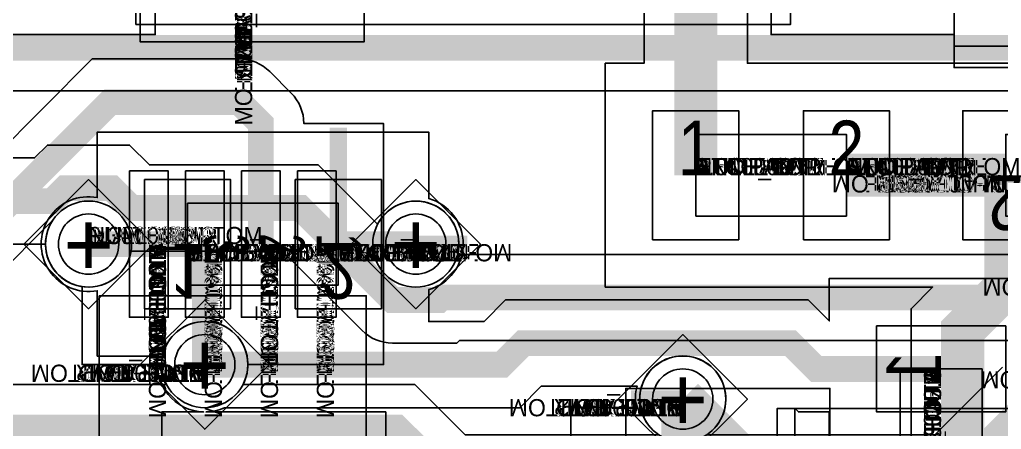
# Model space of a CAD drawing. Extents: x 0 to 323, y 0 to 320.
# Drawn here: x 45.71 to 57.11, y 178.45 to 183.21 of the extents above; entities that cross this region are included whole.
import ezdxf
from ezdxf.enums import TextEntityAlignment as Align

# ---------------------------------------------------------------- set-up
doc = ezdxf.new("R2010")
doc.units = 0
doc.header["$MEASUREMENT"] = 0
doc.layers.get('0').update_dxf_attribs({"linetype": 'CONTINUOUS'})
for name, color, linetype in [('CDN_FIGURES', 7, 'CONTINUOUS'), ('ETCH_BOTTOM', 7, 'CONTINUOUS'), ('ETCH_GND', 3, 'CONTINUOUS'), ('ETCH_INT1', 4, 'CONTINUOUS'), ('ETCH_INT2', 5, 'CONTINUOUS'), ('ETCH_PWR', 6, 'CONTINUOUS'), ('ETCH_TOP', 2, 'CONTINUOUS'), ('MANUFACTURING_NCLEGEND-1-6', 8, 'CONTINUOUS'), ('PACKAGE_GEOMETRY_ASSEMBLY_TOP', 11, 'CONTINUOUS'), ('PACKAGE_GEOMETRY_PIN_NUMBER', 9, 'CONTINUOUS')]:
    doc.layers.add(name, color=color, linetype=linetype)

# ---------------------------------------------------------------- blocks, each defined once
blk = doc.blocks.new('PAD_INFO')
for tag in ['SHAPE_TYPE', 'PAD_HEIGHT', 'PAD_LAYER', 'PAD_TYPE', 'PAD_WIDTH']:
    blk.add_attdef(tag, (0, 0), '', height=0.2)
at = {"flags": 2}
blk.add_attdef('CDN_TYPE', (0, 0), '', height=0.2, dxfattribs=at)
blk = doc.blocks.new('DRILL_INFO')
at = {"flags": 2}
blk.add_attdef('CDN_TYPE', (0, 0), '', height=0.2, dxfattribs=at)
for tag in ['FSHAPE', 'FCHAR', 'DRILL_HEIGHT', 'DIAMETER', 'PLATED', 'DRILL_WIDTH']:
    blk.add_attdef(tag, (0, 0), '', height=0.2)
blk = doc.blocks.new('VIA0700X0300')
at = {"layer": 'ETCH_BOTTOM'}
blk.add_circle((0, 0), 0.35, dxfattribs=at)
at = {"layer": 'ETCH_GND'}
blk.add_circle((0, 0), 0.35, dxfattribs=at)
at = {"layer": 'ETCH_INT1'}
blk.add_circle((0, 0), 0.35, dxfattribs=at)
at = {"layer": 'ETCH_INT2'}
blk.add_circle((0, 0), 0.35, dxfattribs=at)
at = {"layer": 'ETCH_PWR'}
blk.add_circle((0, 0), 0.35, dxfattribs=at)
at = {"layer": 'ETCH_TOP'}
blk.add_circle((0, 0), 0.35, dxfattribs=at)
ref = blk.add_blockref('PAD_INFO', (0, 0))
ref.add_attrib('PAD_LAYER', 'ETCH_TOP', (0, 0), dxfattribs={"height": 0.2})
ref.add_attrib('SHAPE_TYPE', 'NULL', (0, 0), dxfattribs={"height": 0.2})
ref.add_attrib('PAD_TYPE', 'ANTIPAD', (0, 0), dxfattribs={"height": 0.2})
ref.add_attrib('PAD_WIDTH', '0.000000', (0, 0), dxfattribs={"height": 0.2})
ref.add_attrib('PAD_HEIGHT', '0.000000', (0, 0), dxfattribs={"height": 0.2})
ref = blk.add_blockref('PAD_INFO', (0, 0))
ref.add_attrib('PAD_LAYER', 'ETCH_GND', (0, 0), dxfattribs={"height": 0.2})
ref.add_attrib('SHAPE_TYPE', 'NULL', (0, 0), dxfattribs={"height": 0.2})
ref.add_attrib('PAD_TYPE', 'ANTIPAD', (0, 0), dxfattribs={"height": 0.2})
ref.add_attrib('PAD_WIDTH', '0.000000', (0, 0), dxfattribs={"height": 0.2})
ref.add_attrib('PAD_HEIGHT', '0.000000', (0, 0), dxfattribs={"height": 0.2})
ref = blk.add_blockref('PAD_INFO', (0, 0))
ref.add_attrib('PAD_LAYER', 'ETCH_INT1', (0, 0), dxfattribs={"height": 0.2})
ref.add_attrib('SHAPE_TYPE', 'NULL', (0, 0), dxfattribs={"height": 0.2})
ref.add_attrib('PAD_TYPE', 'ANTIPAD', (0, 0), dxfattribs={"height": 0.2})
ref.add_attrib('PAD_WIDTH', '0.000000', (0, 0), dxfattribs={"height": 0.2})
ref.add_attrib('PAD_HEIGHT', '0.000000', (0, 0), dxfattribs={"height": 0.2})
ref = blk.add_blockref('PAD_INFO', (0, 0))
ref.add_attrib('PAD_LAYER', 'ETCH_INT2', (0, 0), dxfattribs={"height": 0.2})
ref.add_attrib('SHAPE_TYPE', 'NULL', (0, 0), dxfattribs={"height": 0.2})
ref.add_attrib('PAD_TYPE', 'ANTIPAD', (0, 0), dxfattribs={"height": 0.2})
ref.add_attrib('PAD_WIDTH', '0.000000', (0, 0), dxfattribs={"height": 0.2})
ref.add_attrib('PAD_HEIGHT', '0.000000', (0, 0), dxfattribs={"height": 0.2})
ref = blk.add_blockref('PAD_INFO', (0, 0))
ref.add_attrib('PAD_LAYER', 'ETCH_PWR', (0, 0), dxfattribs={"height": 0.2})
ref.add_attrib('SHAPE_TYPE', 'NULL', (0, 0), dxfattribs={"height": 0.2})
ref.add_attrib('PAD_TYPE', 'ANTIPAD', (0, 0), dxfattribs={"height": 0.2})
ref.add_attrib('PAD_WIDTH', '0.000000', (0, 0), dxfattribs={"height": 0.2})
ref.add_attrib('PAD_HEIGHT', '0.000000', (0, 0), dxfattribs={"height": 0.2})
ref = blk.add_blockref('PAD_INFO', (0, 0))
ref.add_attrib('PAD_LAYER', 'ETCH_BOTTOM', (0, 0), dxfattribs={"height": 0.2})
ref.add_attrib('SHAPE_TYPE', 'NULL', (0, 0), dxfattribs={"height": 0.2})
ref.add_attrib('PAD_TYPE', 'ANTIPAD', (0, 0), dxfattribs={"height": 0.2})
ref.add_attrib('PAD_WIDTH', '0.000000', (0, 0), dxfattribs={"height": 0.2})
ref.add_attrib('PAD_HEIGHT', '0.000000', (0, 0), dxfattribs={"height": 0.2})
ref = blk.add_blockref('PAD_INFO', (0, 0))
ref.add_attrib('PAD_LAYER', 'ETCH_TOP', (0, 0), dxfattribs={"height": 0.2})
ref.add_attrib('SHAPE_TYPE', 'NULL', (0, 0), dxfattribs={"height": 0.2})
ref.add_attrib('PAD_TYPE', 'THERMAL', (0, 0), dxfattribs={"height": 0.2})
ref.add_attrib('PAD_WIDTH', '0.000000', (0, 0), dxfattribs={"height": 0.2})
ref.add_attrib('PAD_HEIGHT', '0.000000', (0, 0), dxfattribs={"height": 0.2})
ref = blk.add_blockref('PAD_INFO', (0, 0))
ref.add_attrib('PAD_LAYER', 'ETCH_GND', (0, 0), dxfattribs={"height": 0.2})
ref.add_attrib('SHAPE_TYPE', 'NULL', (0, 0), dxfattribs={"height": 0.2})
ref.add_attrib('PAD_TYPE', 'THERMAL', (0, 0), dxfattribs={"height": 0.2})
ref.add_attrib('PAD_WIDTH', '0.000000', (0, 0), dxfattribs={"height": 0.2})
ref.add_attrib('PAD_HEIGHT', '0.000000', (0, 0), dxfattribs={"height": 0.2})
ref = blk.add_blockref('PAD_INFO', (0, 0))
ref.add_attrib('PAD_LAYER', 'ETCH_INT1', (0, 0), dxfattribs={"height": 0.2})
ref.add_attrib('SHAPE_TYPE', 'NULL', (0, 0), dxfattribs={"height": 0.2})
ref.add_attrib('PAD_TYPE', 'THERMAL', (0, 0), dxfattribs={"height": 0.2})
ref.add_attrib('PAD_WIDTH', '0.000000', (0, 0), dxfattribs={"height": 0.2})
ref.add_attrib('PAD_HEIGHT', '0.000000', (0, 0), dxfattribs={"height": 0.2})
ref = blk.add_blockref('PAD_INFO', (0, 0))
ref.add_attrib('PAD_LAYER', 'ETCH_INT2', (0, 0), dxfattribs={"height": 0.2})
ref.add_attrib('SHAPE_TYPE', 'NULL', (0, 0), dxfattribs={"height": 0.2})
ref.add_attrib('PAD_TYPE', 'THERMAL', (0, 0), dxfattribs={"height": 0.2})
ref.add_attrib('PAD_WIDTH', '0.000000', (0, 0), dxfattribs={"height": 0.2})
ref.add_attrib('PAD_HEIGHT', '0.000000', (0, 0), dxfattribs={"height": 0.2})
ref = blk.add_blockref('PAD_INFO', (0, 0))
ref.add_attrib('PAD_LAYER', 'ETCH_PWR', (0, 0), dxfattribs={"height": 0.2})
ref.add_attrib('SHAPE_TYPE', 'NULL', (0, 0), dxfattribs={"height": 0.2})
ref.add_attrib('PAD_TYPE', 'THERMAL', (0, 0), dxfattribs={"height": 0.2})
ref.add_attrib('PAD_WIDTH', '0.000000', (0, 0), dxfattribs={"height": 0.2})
ref.add_attrib('PAD_HEIGHT', '0.000000', (0, 0), dxfattribs={"height": 0.2})
ref = blk.add_blockref('PAD_INFO', (0, 0))
ref.add_attrib('PAD_LAYER', 'ETCH_BOTTOM', (0, 0), dxfattribs={"height": 0.2})
ref.add_attrib('SHAPE_TYPE', 'NULL', (0, 0), dxfattribs={"height": 0.2})
ref.add_attrib('PAD_TYPE', 'THERMAL', (0, 0), dxfattribs={"height": 0.2})
ref.add_attrib('PAD_WIDTH', '0.000000', (0, 0), dxfattribs={"height": 0.2})
ref.add_attrib('PAD_HEIGHT', '0.000000', (0, 0), dxfattribs={"height": 0.2})
ref = blk.add_blockref('PAD_INFO', (0, 0))
ref.add_attrib('PAD_LAYER', 'ETCH_TOP', (0, 0), dxfattribs={"height": 0.2})
ref.add_attrib('SHAPE_TYPE', 'CIRCLE', (0, 0), dxfattribs={"height": 0.2})
ref.add_attrib('PAD_TYPE', 'REGULAR', (0, 0), dxfattribs={"height": 0.2})
ref.add_attrib('PAD_WIDTH', '0.700000', (0, 0), dxfattribs={"height": 0.2})
ref.add_attrib('PAD_HEIGHT', '0.700000', (0, 0), dxfattribs={"height": 0.2})
ref = blk.add_blockref('PAD_INFO', (0, 0))
ref.add_attrib('PAD_LAYER', 'ETCH_GND', (0, 0), dxfattribs={"height": 0.2})
ref.add_attrib('SHAPE_TYPE', 'CIRCLE', (0, 0), dxfattribs={"height": 0.2})
ref.add_attrib('PAD_TYPE', 'REGULAR', (0, 0), dxfattribs={"height": 0.2})
ref.add_attrib('PAD_WIDTH', '0.700000', (0, 0), dxfattribs={"height": 0.2})
ref.add_attrib('PAD_HEIGHT', '0.700000', (0, 0), dxfattribs={"height": 0.2})
ref = blk.add_blockref('PAD_INFO', (0, 0))
ref.add_attrib('PAD_LAYER', 'ETCH_INT1', (0, 0), dxfattribs={"height": 0.2})
ref.add_attrib('SHAPE_TYPE', 'CIRCLE', (0, 0), dxfattribs={"height": 0.2})
ref.add_attrib('PAD_TYPE', 'REGULAR', (0, 0), dxfattribs={"height": 0.2})
ref.add_attrib('PAD_WIDTH', '0.700000', (0, 0), dxfattribs={"height": 0.2})
ref.add_attrib('PAD_HEIGHT', '0.700000', (0, 0), dxfattribs={"height": 0.2})
ref = blk.add_blockref('PAD_INFO', (0, 0))
ref.add_attrib('PAD_LAYER', 'ETCH_INT2', (0, 0), dxfattribs={"height": 0.2})
ref.add_attrib('SHAPE_TYPE', 'CIRCLE', (0, 0), dxfattribs={"height": 0.2})
ref.add_attrib('PAD_TYPE', 'REGULAR', (0, 0), dxfattribs={"height": 0.2})
ref.add_attrib('PAD_WIDTH', '0.700000', (0, 0), dxfattribs={"height": 0.2})
ref.add_attrib('PAD_HEIGHT', '0.700000', (0, 0), dxfattribs={"height": 0.2})
ref = blk.add_blockref('PAD_INFO', (0, 0))
ref.add_attrib('PAD_LAYER', 'ETCH_PWR', (0, 0), dxfattribs={"height": 0.2})
ref.add_attrib('SHAPE_TYPE', 'CIRCLE', (0, 0), dxfattribs={"height": 0.2})
ref.add_attrib('PAD_TYPE', 'REGULAR', (0, 0), dxfattribs={"height": 0.2})
ref.add_attrib('PAD_WIDTH', '0.700000', (0, 0), dxfattribs={"height": 0.2})
ref.add_attrib('PAD_HEIGHT', '0.700000', (0, 0), dxfattribs={"height": 0.2})
ref = blk.add_blockref('PAD_INFO', (0, 0))
ref.add_attrib('PAD_LAYER', 'ETCH_BOTTOM', (0, 0), dxfattribs={"height": 0.2})
ref.add_attrib('SHAPE_TYPE', 'CIRCLE', (0, 0), dxfattribs={"height": 0.2})
ref.add_attrib('PAD_TYPE', 'REGULAR', (0, 0), dxfattribs={"height": 0.2})
ref.add_attrib('PAD_WIDTH', '0.700000', (0, 0), dxfattribs={"height": 0.2})
ref.add_attrib('PAD_HEIGHT', '0.700000', (0, 0), dxfattribs={"height": 0.2})
ref = blk.add_blockref('DRILL_INFO', (0, 0))
ref.add_attrib('DIAMETER', '0.300000', (0, 0), dxfattribs={"height": 0.2})
ref.add_attrib('PLATED', 'PLATED', (0, 0), dxfattribs={"height": 0.2})
ref.add_attrib('FSHAPE', 'DIAMOND', (0, 0), dxfattribs={"height": 0.2})
ref.add_attrib('FCHAR', '+', (0, 0), dxfattribs={"height": 0.2})
ref.add_attrib('DRILL_WIDTH', '1.500000', (0, 0), dxfattribs={"height": 0.2})
ref.add_attrib('DRILL_HEIGHT', '1.500000', (0, 0), dxfattribs={"height": 0.2})
for tag in ['CDN_TYPE', 'PIN']:
    blk.add_attdef(tag, (0, 0), '', height=0.2)
at = {"flags": 2}
for tag in ['PSTKNAME', 'BBV']:
    blk.add_attdef(tag, (0, 0), '', height=0.2, dxfattribs=at)
blk = doc.blocks.new('FIGURE_DIAMOND')
at = {"layer": 'CDN_FIGURES'}
blk.add_lwpolyline([(-0.5, 0), (0, 0.5), (0.5, 0), (0, -0.5)], close=True, dxfattribs=at)
blk = doc.blocks.new('SOIC8')
at = {"layer": 'PACKAGE_GEOMETRY_ASSEMBLY_TOP'}
blk.add_lwpolyline([(-1.905, -2.54), (-1.905, 2.54), (1.905, 2.54), (1.905, -2.54)], close=True, dxfattribs=at)
at = {"flags": 2}
for tag in ['SYMBOL_TYPE', 'CDN_TYPE', 'REFDES']:
    blk.add_attdef(tag, (0, 0), '', height=0.2, dxfattribs=at)
blk = doc.blocks.new('RC1000X1500TS')
at = {"layer": 'ETCH_TOP'}
blk.add_lwpolyline([(-0.5, -0.75), (-0.5, 0.75), (0.5, 0.75), (0.5, -0.75)], close=True, dxfattribs=at)
ref = blk.add_blockref('PAD_INFO', (0, 0))
ref.add_attrib('PAD_LAYER', 'ETCH_TOP', (0, 0), dxfattribs={"height": 0.2})
ref.add_attrib('SHAPE_TYPE', 'NULL', (0, 0), dxfattribs={"height": 0.2})
ref.add_attrib('PAD_TYPE', 'ANTIPAD', (0, 0), dxfattribs={"height": 0.2})
ref.add_attrib('PAD_WIDTH', '0.000000', (0, 0), dxfattribs={"height": 0.2})
ref.add_attrib('PAD_HEIGHT', '0.000000', (0, 0), dxfattribs={"height": 0.2})
ref = blk.add_blockref('PAD_INFO', (0, 0))
ref.add_attrib('PAD_LAYER', 'ETCH_GND', (0, 0), dxfattribs={"height": 0.2})
ref.add_attrib('SHAPE_TYPE', 'NULL', (0, 0), dxfattribs={"height": 0.2})
ref.add_attrib('PAD_TYPE', 'ANTIPAD', (0, 0), dxfattribs={"height": 0.2})
ref.add_attrib('PAD_WIDTH', '0.000000', (0, 0), dxfattribs={"height": 0.2})
ref.add_attrib('PAD_HEIGHT', '0.000000', (0, 0), dxfattribs={"height": 0.2})
ref = blk.add_blockref('PAD_INFO', (0, 0))
ref.add_attrib('PAD_LAYER', 'ETCH_INT1', (0, 0), dxfattribs={"height": 0.2})
ref.add_attrib('SHAPE_TYPE', 'NULL', (0, 0), dxfattribs={"height": 0.2})
ref.add_attrib('PAD_TYPE', 'ANTIPAD', (0, 0), dxfattribs={"height": 0.2})
ref.add_attrib('PAD_WIDTH', '0.000000', (0, 0), dxfattribs={"height": 0.2})
ref.add_attrib('PAD_HEIGHT', '0.000000', (0, 0), dxfattribs={"height": 0.2})
ref = blk.add_blockref('PAD_INFO', (0, 0))
ref.add_attrib('PAD_LAYER', 'ETCH_INT2', (0, 0), dxfattribs={"height": 0.2})
ref.add_attrib('SHAPE_TYPE', 'NULL', (0, 0), dxfattribs={"height": 0.2})
ref.add_attrib('PAD_TYPE', 'ANTIPAD', (0, 0), dxfattribs={"height": 0.2})
ref.add_attrib('PAD_WIDTH', '0.000000', (0, 0), dxfattribs={"height": 0.2})
ref.add_attrib('PAD_HEIGHT', '0.000000', (0, 0), dxfattribs={"height": 0.2})
ref = blk.add_blockref('PAD_INFO', (0, 0))
ref.add_attrib('PAD_LAYER', 'ETCH_PWR', (0, 0), dxfattribs={"height": 0.2})
ref.add_attrib('SHAPE_TYPE', 'NULL', (0, 0), dxfattribs={"height": 0.2})
ref.add_attrib('PAD_TYPE', 'ANTIPAD', (0, 0), dxfattribs={"height": 0.2})
ref.add_attrib('PAD_WIDTH', '0.000000', (0, 0), dxfattribs={"height": 0.2})
ref.add_attrib('PAD_HEIGHT', '0.000000', (0, 0), dxfattribs={"height": 0.2})
ref = blk.add_blockref('PAD_INFO', (0, 0))
ref.add_attrib('PAD_LAYER', 'ETCH_BOTTOM', (0, 0), dxfattribs={"height": 0.2})
ref.add_attrib('SHAPE_TYPE', 'NULL', (0, 0), dxfattribs={"height": 0.2})
ref.add_attrib('PAD_TYPE', 'ANTIPAD', (0, 0), dxfattribs={"height": 0.2})
ref.add_attrib('PAD_WIDTH', '0.000000', (0, 0), dxfattribs={"height": 0.2})
ref.add_attrib('PAD_HEIGHT', '0.000000', (0, 0), dxfattribs={"height": 0.2})
ref = blk.add_blockref('PAD_INFO', (0, 0))
ref.add_attrib('PAD_LAYER', 'ETCH_TOP', (0, 0), dxfattribs={"height": 0.2})
ref.add_attrib('SHAPE_TYPE', 'NULL', (0, 0), dxfattribs={"height": 0.2})
ref.add_attrib('PAD_TYPE', 'THERMAL', (0, 0), dxfattribs={"height": 0.2})
ref.add_attrib('PAD_WIDTH', '0.000000', (0, 0), dxfattribs={"height": 0.2})
ref.add_attrib('PAD_HEIGHT', '0.000000', (0, 0), dxfattribs={"height": 0.2})
ref = blk.add_blockref('PAD_INFO', (0, 0))
ref.add_attrib('PAD_LAYER', 'ETCH_GND', (0, 0), dxfattribs={"height": 0.2})
ref.add_attrib('SHAPE_TYPE', 'NULL', (0, 0), dxfattribs={"height": 0.2})
ref.add_attrib('PAD_TYPE', 'THERMAL', (0, 0), dxfattribs={"height": 0.2})
ref.add_attrib('PAD_WIDTH', '0.000000', (0, 0), dxfattribs={"height": 0.2})
ref.add_attrib('PAD_HEIGHT', '0.000000', (0, 0), dxfattribs={"height": 0.2})
ref = blk.add_blockref('PAD_INFO', (0, 0))
ref.add_attrib('PAD_LAYER', 'ETCH_INT1', (0, 0), dxfattribs={"height": 0.2})
ref.add_attrib('SHAPE_TYPE', 'NULL', (0, 0), dxfattribs={"height": 0.2})
ref.add_attrib('PAD_TYPE', 'THERMAL', (0, 0), dxfattribs={"height": 0.2})
ref.add_attrib('PAD_WIDTH', '0.000000', (0, 0), dxfattribs={"height": 0.2})
ref.add_attrib('PAD_HEIGHT', '0.000000', (0, 0), dxfattribs={"height": 0.2})
ref = blk.add_blockref('PAD_INFO', (0, 0))
ref.add_attrib('PAD_LAYER', 'ETCH_INT2', (0, 0), dxfattribs={"height": 0.2})
ref.add_attrib('SHAPE_TYPE', 'NULL', (0, 0), dxfattribs={"height": 0.2})
ref.add_attrib('PAD_TYPE', 'THERMAL', (0, 0), dxfattribs={"height": 0.2})
ref.add_attrib('PAD_WIDTH', '0.000000', (0, 0), dxfattribs={"height": 0.2})
ref.add_attrib('PAD_HEIGHT', '0.000000', (0, 0), dxfattribs={"height": 0.2})
ref = blk.add_blockref('PAD_INFO', (0, 0))
ref.add_attrib('PAD_LAYER', 'ETCH_PWR', (0, 0), dxfattribs={"height": 0.2})
ref.add_attrib('SHAPE_TYPE', 'NULL', (0, 0), dxfattribs={"height": 0.2})
ref.add_attrib('PAD_TYPE', 'THERMAL', (0, 0), dxfattribs={"height": 0.2})
ref.add_attrib('PAD_WIDTH', '0.000000', (0, 0), dxfattribs={"height": 0.2})
ref.add_attrib('PAD_HEIGHT', '0.000000', (0, 0), dxfattribs={"height": 0.2})
ref = blk.add_blockref('PAD_INFO', (0, 0))
ref.add_attrib('PAD_LAYER', 'ETCH_BOTTOM', (0, 0), dxfattribs={"height": 0.2})
ref.add_attrib('SHAPE_TYPE', 'NULL', (0, 0), dxfattribs={"height": 0.2})
ref.add_attrib('PAD_TYPE', 'THERMAL', (0, 0), dxfattribs={"height": 0.2})
ref.add_attrib('PAD_WIDTH', '0.000000', (0, 0), dxfattribs={"height": 0.2})
ref.add_attrib('PAD_HEIGHT', '0.000000', (0, 0), dxfattribs={"height": 0.2})
ref = blk.add_blockref('PAD_INFO', (0, 0))
ref.add_attrib('PAD_LAYER', 'ETCH_GND', (0, 0), dxfattribs={"height": 0.2})
ref.add_attrib('SHAPE_TYPE', 'NULL', (0, 0), dxfattribs={"height": 0.2})
ref.add_attrib('PAD_TYPE', 'REGULAR', (0, 0), dxfattribs={"height": 0.2})
ref.add_attrib('PAD_WIDTH', '0.000000', (0, 0), dxfattribs={"height": 0.2})
ref.add_attrib('PAD_HEIGHT', '0.000000', (0, 0), dxfattribs={"height": 0.2})
ref = blk.add_blockref('PAD_INFO', (0, 0))
ref.add_attrib('PAD_LAYER', 'ETCH_INT1', (0, 0), dxfattribs={"height": 0.2})
ref.add_attrib('SHAPE_TYPE', 'NULL', (0, 0), dxfattribs={"height": 0.2})
ref.add_attrib('PAD_TYPE', 'REGULAR', (0, 0), dxfattribs={"height": 0.2})
ref.add_attrib('PAD_WIDTH', '0.000000', (0, 0), dxfattribs={"height": 0.2})
ref.add_attrib('PAD_HEIGHT', '0.000000', (0, 0), dxfattribs={"height": 0.2})
ref = blk.add_blockref('PAD_INFO', (0, 0))
ref.add_attrib('PAD_LAYER', 'ETCH_INT2', (0, 0), dxfattribs={"height": 0.2})
ref.add_attrib('SHAPE_TYPE', 'NULL', (0, 0), dxfattribs={"height": 0.2})
ref.add_attrib('PAD_TYPE', 'REGULAR', (0, 0), dxfattribs={"height": 0.2})
ref.add_attrib('PAD_WIDTH', '0.000000', (0, 0), dxfattribs={"height": 0.2})
ref.add_attrib('PAD_HEIGHT', '0.000000', (0, 0), dxfattribs={"height": 0.2})
ref = blk.add_blockref('PAD_INFO', (0, 0))
ref.add_attrib('PAD_LAYER', 'ETCH_PWR', (0, 0), dxfattribs={"height": 0.2})
ref.add_attrib('SHAPE_TYPE', 'NULL', (0, 0), dxfattribs={"height": 0.2})
ref.add_attrib('PAD_TYPE', 'REGULAR', (0, 0), dxfattribs={"height": 0.2})
ref.add_attrib('PAD_WIDTH', '0.000000', (0, 0), dxfattribs={"height": 0.2})
ref.add_attrib('PAD_HEIGHT', '0.000000', (0, 0), dxfattribs={"height": 0.2})
ref = blk.add_blockref('PAD_INFO', (0, 0))
ref.add_attrib('PAD_LAYER', 'ETCH_BOTTOM', (0, 0), dxfattribs={"height": 0.2})
ref.add_attrib('SHAPE_TYPE', 'NULL', (0, 0), dxfattribs={"height": 0.2})
ref.add_attrib('PAD_TYPE', 'REGULAR', (0, 0), dxfattribs={"height": 0.2})
ref.add_attrib('PAD_WIDTH', '0.000000', (0, 0), dxfattribs={"height": 0.2})
ref.add_attrib('PAD_HEIGHT', '0.000000', (0, 0), dxfattribs={"height": 0.2})
ref = blk.add_blockref('DRILL_INFO', (0, 0))
ref.add_attrib('DIAMETER', '0.000000', (0, 0), dxfattribs={"height": 0.2})
ref.add_attrib('PLATED', 'PLATED', (0, 0), dxfattribs={"height": 0.2})
ref.add_attrib('FSHAPE', 'NULL', (0, 0), dxfattribs={"height": 0.2})
ref.add_attrib('DRILL_WIDTH', '0.000000', (0, 0), dxfattribs={"height": 0.2})
ref.add_attrib('DRILL_HEIGHT', '0.000000', (0, 0), dxfattribs={"height": 0.2})
ref = blk.add_blockref('PAD_INFO', (0, 0))
ref.add_attrib('PAD_LAYER', 'ETCH_TOP', (0, 0), dxfattribs={"height": 0.2})
ref.add_attrib('SHAPE_TYPE', 'RECTANGLE', (0, 0), dxfattribs={"height": 0.2})
ref.add_attrib('PAD_TYPE', 'REGULAR', (0, 0), dxfattribs={"height": 0.2})
ref.add_attrib('PAD_WIDTH', '1.000000', (0, 0), dxfattribs={"height": 0.2})
ref.add_attrib('PAD_HEIGHT', '1.500000', (0, 0), dxfattribs={"height": 0.2})
for tag in ['CDN_TYPE', 'PIN']:
    blk.add_attdef(tag, (0, 0), '', height=0.2)
at = {"flags": 2}
for tag in ['PSTKNAME', 'BBV']:
    blk.add_attdef(tag, (0, 0), '', height=0.2, dxfattribs=at)
blk = doc.blocks.new('F56')
at = {"layer": 'PACKAGE_GEOMETRY_ASSEMBLY_TOP'}
blk.add_lwpolyline([(0, -0.475), (1.75, -0.475), (1.75, 0.475), (0, 0.475)], close=True, dxfattribs=at)
at = {"layer": 'ETCH_TOP'}
ref = blk.add_blockref('RC1000X1500TS', (0, 0), dxfattribs=at)
ref.add_attrib('CDN_TYPE', 'PIN', (0, 0), dxfattribs={"height": 0.2})
ref.add_attrib('PIN', '1', (0, 0), dxfattribs={"height": 0.2})
ref = blk.add_blockref('RC1000X1500TS', (1.75, 0), dxfattribs=at)
ref.add_attrib('CDN_TYPE', 'PIN', (0, 0), dxfattribs={"height": 0.2})
ref.add_attrib('PIN', '2', (0, 0), dxfattribs={"height": 0.2})
at = {"flags": 2}
for tag in ['SYMBOL_TYPE', 'CDN_TYPE', 'REFDES']:
    blk.add_attdef(tag, (0, 0), '', height=0.2, dxfattribs=at)
blk = doc.blocks.new('SO-24W')
at = {"layer": 'PACKAGE_GEOMETRY_ASSEMBLY_TOP'}
blk.add_lwpolyline([(-3.8, -7.8), (3.8, -7.8), (3.8, 7.8), (-3.8, 7.8)], close=True, dxfattribs=at)
at = {"flags": 2}
for tag in ['SYMBOL_TYPE', 'CDN_TYPE', 'REFDES']:
    blk.add_attdef(tag, (0, 0), '', height=0.2, dxfattribs=at)
blk = doc.blocks.new('RC1700X0450TS_NS')
at = {"layer": 'ETCH_TOP'}
blk.add_lwpolyline([(-0.85, -0.225), (-0.85, 0.225), (0.85, 0.225), (0.85, -0.225)], close=True, dxfattribs=at)
ref = blk.add_blockref('PAD_INFO', (0, 0))
ref.add_attrib('PAD_LAYER', 'ETCH_TOP', (0, 0), dxfattribs={"height": 0.2})
ref.add_attrib('SHAPE_TYPE', 'NULL', (0, 0), dxfattribs={"height": 0.2})
ref.add_attrib('PAD_TYPE', 'ANTIPAD', (0, 0), dxfattribs={"height": 0.2})
ref.add_attrib('PAD_WIDTH', '0.000000', (0, 0), dxfattribs={"height": 0.2})
ref.add_attrib('PAD_HEIGHT', '0.000000', (0, 0), dxfattribs={"height": 0.2})
ref = blk.add_blockref('PAD_INFO', (0, 0))
ref.add_attrib('PAD_LAYER', 'ETCH_GND', (0, 0), dxfattribs={"height": 0.2})
ref.add_attrib('SHAPE_TYPE', 'NULL', (0, 0), dxfattribs={"height": 0.2})
ref.add_attrib('PAD_TYPE', 'ANTIPAD', (0, 0), dxfattribs={"height": 0.2})
ref.add_attrib('PAD_WIDTH', '0.000000', (0, 0), dxfattribs={"height": 0.2})
ref.add_attrib('PAD_HEIGHT', '0.000000', (0, 0), dxfattribs={"height": 0.2})
ref = blk.add_blockref('PAD_INFO', (0, 0))
ref.add_attrib('PAD_LAYER', 'ETCH_INT1', (0, 0), dxfattribs={"height": 0.2})
ref.add_attrib('SHAPE_TYPE', 'NULL', (0, 0), dxfattribs={"height": 0.2})
ref.add_attrib('PAD_TYPE', 'ANTIPAD', (0, 0), dxfattribs={"height": 0.2})
ref.add_attrib('PAD_WIDTH', '0.000000', (0, 0), dxfattribs={"height": 0.2})
ref.add_attrib('PAD_HEIGHT', '0.000000', (0, 0), dxfattribs={"height": 0.2})
ref = blk.add_blockref('PAD_INFO', (0, 0))
ref.add_attrib('PAD_LAYER', 'ETCH_INT2', (0, 0), dxfattribs={"height": 0.2})
ref.add_attrib('SHAPE_TYPE', 'NULL', (0, 0), dxfattribs={"height": 0.2})
ref.add_attrib('PAD_TYPE', 'ANTIPAD', (0, 0), dxfattribs={"height": 0.2})
ref.add_attrib('PAD_WIDTH', '0.000000', (0, 0), dxfattribs={"height": 0.2})
ref.add_attrib('PAD_HEIGHT', '0.000000', (0, 0), dxfattribs={"height": 0.2})
ref = blk.add_blockref('PAD_INFO', (0, 0))
ref.add_attrib('PAD_LAYER', 'ETCH_PWR', (0, 0), dxfattribs={"height": 0.2})
ref.add_attrib('SHAPE_TYPE', 'NULL', (0, 0), dxfattribs={"height": 0.2})
ref.add_attrib('PAD_TYPE', 'ANTIPAD', (0, 0), dxfattribs={"height": 0.2})
ref.add_attrib('PAD_WIDTH', '0.000000', (0, 0), dxfattribs={"height": 0.2})
ref.add_attrib('PAD_HEIGHT', '0.000000', (0, 0), dxfattribs={"height": 0.2})
ref = blk.add_blockref('PAD_INFO', (0, 0))
ref.add_attrib('PAD_LAYER', 'ETCH_BOTTOM', (0, 0), dxfattribs={"height": 0.2})
ref.add_attrib('SHAPE_TYPE', 'NULL', (0, 0), dxfattribs={"height": 0.2})
ref.add_attrib('PAD_TYPE', 'ANTIPAD', (0, 0), dxfattribs={"height": 0.2})
ref.add_attrib('PAD_WIDTH', '0.000000', (0, 0), dxfattribs={"height": 0.2})
ref.add_attrib('PAD_HEIGHT', '0.000000', (0, 0), dxfattribs={"height": 0.2})
ref = blk.add_blockref('PAD_INFO', (0, 0))
ref.add_attrib('PAD_LAYER', 'ETCH_TOP', (0, 0), dxfattribs={"height": 0.2})
ref.add_attrib('SHAPE_TYPE', 'NULL', (0, 0), dxfattribs={"height": 0.2})
ref.add_attrib('PAD_TYPE', 'THERMAL', (0, 0), dxfattribs={"height": 0.2})
ref.add_attrib('PAD_WIDTH', '0.000000', (0, 0), dxfattribs={"height": 0.2})
ref.add_attrib('PAD_HEIGHT', '0.000000', (0, 0), dxfattribs={"height": 0.2})
ref = blk.add_blockref('PAD_INFO', (0, 0))
ref.add_attrib('PAD_LAYER', 'ETCH_GND', (0, 0), dxfattribs={"height": 0.2})
ref.add_attrib('SHAPE_TYPE', 'NULL', (0, 0), dxfattribs={"height": 0.2})
ref.add_attrib('PAD_TYPE', 'THERMAL', (0, 0), dxfattribs={"height": 0.2})
ref.add_attrib('PAD_WIDTH', '0.000000', (0, 0), dxfattribs={"height": 0.2})
ref.add_attrib('PAD_HEIGHT', '0.000000', (0, 0), dxfattribs={"height": 0.2})
ref = blk.add_blockref('PAD_INFO', (0, 0))
ref.add_attrib('PAD_LAYER', 'ETCH_INT1', (0, 0), dxfattribs={"height": 0.2})
ref.add_attrib('SHAPE_TYPE', 'NULL', (0, 0), dxfattribs={"height": 0.2})
ref.add_attrib('PAD_TYPE', 'THERMAL', (0, 0), dxfattribs={"height": 0.2})
ref.add_attrib('PAD_WIDTH', '0.000000', (0, 0), dxfattribs={"height": 0.2})
ref.add_attrib('PAD_HEIGHT', '0.000000', (0, 0), dxfattribs={"height": 0.2})
ref = blk.add_blockref('PAD_INFO', (0, 0))
ref.add_attrib('PAD_LAYER', 'ETCH_INT2', (0, 0), dxfattribs={"height": 0.2})
ref.add_attrib('SHAPE_TYPE', 'NULL', (0, 0), dxfattribs={"height": 0.2})
ref.add_attrib('PAD_TYPE', 'THERMAL', (0, 0), dxfattribs={"height": 0.2})
ref.add_attrib('PAD_WIDTH', '0.000000', (0, 0), dxfattribs={"height": 0.2})
ref.add_attrib('PAD_HEIGHT', '0.000000', (0, 0), dxfattribs={"height": 0.2})
ref = blk.add_blockref('PAD_INFO', (0, 0))
ref.add_attrib('PAD_LAYER', 'ETCH_PWR', (0, 0), dxfattribs={"height": 0.2})
ref.add_attrib('SHAPE_TYPE', 'NULL', (0, 0), dxfattribs={"height": 0.2})
ref.add_attrib('PAD_TYPE', 'THERMAL', (0, 0), dxfattribs={"height": 0.2})
ref.add_attrib('PAD_WIDTH', '0.000000', (0, 0), dxfattribs={"height": 0.2})
ref.add_attrib('PAD_HEIGHT', '0.000000', (0, 0), dxfattribs={"height": 0.2})
ref = blk.add_blockref('PAD_INFO', (0, 0))
ref.add_attrib('PAD_LAYER', 'ETCH_BOTTOM', (0, 0), dxfattribs={"height": 0.2})
ref.add_attrib('SHAPE_TYPE', 'NULL', (0, 0), dxfattribs={"height": 0.2})
ref.add_attrib('PAD_TYPE', 'THERMAL', (0, 0), dxfattribs={"height": 0.2})
ref.add_attrib('PAD_WIDTH', '0.000000', (0, 0), dxfattribs={"height": 0.2})
ref.add_attrib('PAD_HEIGHT', '0.000000', (0, 0), dxfattribs={"height": 0.2})
ref = blk.add_blockref('PAD_INFO', (0, 0))
ref.add_attrib('PAD_LAYER', 'ETCH_TOP', (0, 0), dxfattribs={"height": 0.2})
ref.add_attrib('SHAPE_TYPE', 'RECTANGLE', (0, 0), dxfattribs={"height": 0.2})
ref.add_attrib('PAD_TYPE', 'REGULAR', (0, 0), dxfattribs={"height": 0.2})
ref.add_attrib('PAD_WIDTH', '1.700000', (0, 0), dxfattribs={"height": 0.2})
ref.add_attrib('PAD_HEIGHT', '0.450000', (0, 0), dxfattribs={"height": 0.2})
ref = blk.add_blockref('PAD_INFO', (0, 0))
ref.add_attrib('PAD_LAYER', 'ETCH_GND', (0, 0), dxfattribs={"height": 0.2})
ref.add_attrib('SHAPE_TYPE', 'NULL', (0, 0), dxfattribs={"height": 0.2})
ref.add_attrib('PAD_TYPE', 'REGULAR', (0, 0), dxfattribs={"height": 0.2})
ref.add_attrib('PAD_WIDTH', '0.000000', (0, 0), dxfattribs={"height": 0.2})
ref.add_attrib('PAD_HEIGHT', '0.000000', (0, 0), dxfattribs={"height": 0.2})
ref = blk.add_blockref('PAD_INFO', (0, 0))
ref.add_attrib('PAD_LAYER', 'ETCH_INT1', (0, 0), dxfattribs={"height": 0.2})
ref.add_attrib('SHAPE_TYPE', 'NULL', (0, 0), dxfattribs={"height": 0.2})
ref.add_attrib('PAD_TYPE', 'REGULAR', (0, 0), dxfattribs={"height": 0.2})
ref.add_attrib('PAD_WIDTH', '0.000000', (0, 0), dxfattribs={"height": 0.2})
ref.add_attrib('PAD_HEIGHT', '0.000000', (0, 0), dxfattribs={"height": 0.2})
ref = blk.add_blockref('PAD_INFO', (0, 0))
ref.add_attrib('PAD_LAYER', 'ETCH_INT2', (0, 0), dxfattribs={"height": 0.2})
ref.add_attrib('SHAPE_TYPE', 'NULL', (0, 0), dxfattribs={"height": 0.2})
ref.add_attrib('PAD_TYPE', 'REGULAR', (0, 0), dxfattribs={"height": 0.2})
ref.add_attrib('PAD_WIDTH', '0.000000', (0, 0), dxfattribs={"height": 0.2})
ref.add_attrib('PAD_HEIGHT', '0.000000', (0, 0), dxfattribs={"height": 0.2})
ref = blk.add_blockref('PAD_INFO', (0, 0))
ref.add_attrib('PAD_LAYER', 'ETCH_PWR', (0, 0), dxfattribs={"height": 0.2})
ref.add_attrib('SHAPE_TYPE', 'NULL', (0, 0), dxfattribs={"height": 0.2})
ref.add_attrib('PAD_TYPE', 'REGULAR', (0, 0), dxfattribs={"height": 0.2})
ref.add_attrib('PAD_WIDTH', '0.000000', (0, 0), dxfattribs={"height": 0.2})
ref.add_attrib('PAD_HEIGHT', '0.000000', (0, 0), dxfattribs={"height": 0.2})
ref = blk.add_blockref('PAD_INFO', (0, 0))
ref.add_attrib('PAD_LAYER', 'ETCH_BOTTOM', (0, 0), dxfattribs={"height": 0.2})
ref.add_attrib('SHAPE_TYPE', 'NULL', (0, 0), dxfattribs={"height": 0.2})
ref.add_attrib('PAD_TYPE', 'REGULAR', (0, 0), dxfattribs={"height": 0.2})
ref.add_attrib('PAD_WIDTH', '0.000000', (0, 0), dxfattribs={"height": 0.2})
ref.add_attrib('PAD_HEIGHT', '0.000000', (0, 0), dxfattribs={"height": 0.2})
ref = blk.add_blockref('DRILL_INFO', (0, 0))
ref.add_attrib('DIAMETER', '0.000000', (0, 0), dxfattribs={"height": 0.2})
ref.add_attrib('PLATED', 'PLATED', (0, 0), dxfattribs={"height": 0.2})
ref.add_attrib('FSHAPE', 'NULL', (0, 0), dxfattribs={"height": 0.2})
ref.add_attrib('DRILL_WIDTH', '0.000000', (0, 0), dxfattribs={"height": 0.2})
ref.add_attrib('DRILL_HEIGHT', '0.000000', (0, 0), dxfattribs={"height": 0.2})
for tag in ['CDN_TYPE', 'PIN']:
    blk.add_attdef(tag, (0, 0), '', height=0.2)
at = {"flags": 2}
for tag in ['PSTKNAME', 'BBV']:
    blk.add_attdef(tag, (0, 0), '', height=0.2, dxfattribs=at)
blk = doc.blocks.new('F28')
at = {"layer": 'PACKAGE_GEOMETRY_ASSEMBLY_TOP'}
blk.add_lwpolyline([(0.6, -2.525), (3.7, -2.525), (3.7, 0.575), (0.6, 0.575)], close=True, dxfattribs=at)
at = {"layer": 'ETCH_TOP'}
ref = blk.add_blockref('RC1700X0450TS_NS', (0, 0), dxfattribs=at)
ref.add_attrib('CDN_TYPE', 'PIN', (0, 0), dxfattribs={"height": 0.2})
ref.add_attrib('PIN', '1', (0, 0), dxfattribs={"height": 0.2})
ref = blk.add_blockref('RC1700X0450TS_NS', (0, -1.3), dxfattribs=at)
ref.add_attrib('CDN_TYPE', 'PIN', (0, 0), dxfattribs={"height": 0.2})
ref.add_attrib('PIN', '3', (0, 0), dxfattribs={"height": 0.2})
ref = blk.add_blockref('RC1700X0450TS_NS', (0, -0.65), dxfattribs=at)
ref.add_attrib('CDN_TYPE', 'PIN', (0, 0), dxfattribs={"height": 0.2})
ref.add_attrib('PIN', '2', (0, 0), dxfattribs={"height": 0.2})
ref = blk.add_blockref('RC1700X0450TS_NS', (0, -1.95), dxfattribs=at)
ref.add_attrib('CDN_TYPE', 'PIN', (0, 0), dxfattribs={"height": 0.2})
ref.add_attrib('PIN', '4', (0, 0), dxfattribs={"height": 0.2})
ref = blk.add_blockref('RC1700X0450TS_NS', (4.3, -1.95), dxfattribs=at)
ref.add_attrib('CDN_TYPE', 'PIN', (0, 0), dxfattribs={"height": 0.2})
ref.add_attrib('PIN', '5', (0, 0), dxfattribs={"height": 0.2})
ref = blk.add_blockref('RC1700X0450TS_NS', (4.3, 0), dxfattribs=at)
ref.add_attrib('CDN_TYPE', 'PIN', (0, 0), dxfattribs={"height": 0.2})
ref.add_attrib('PIN', '8', (0, 0), dxfattribs={"height": 0.2})
ref = blk.add_blockref('RC1700X0450TS_NS', (4.3, -1.3), dxfattribs=at)
ref.add_attrib('CDN_TYPE', 'PIN', (0, 0), dxfattribs={"height": 0.2})
ref.add_attrib('PIN', '6', (0, 0), dxfattribs={"height": 0.2})
ref = blk.add_blockref('RC1700X0450TS_NS', (4.3, -0.65), dxfattribs=at)
ref.add_attrib('CDN_TYPE', 'PIN', (0, 0), dxfattribs={"height": 0.2})
ref.add_attrib('PIN', '7', (0, 0), dxfattribs={"height": 0.2})
at = {"flags": 2}
for tag in ['SYMBOL_TYPE', 'CDN_TYPE', 'REFDES']:
    blk.add_attdef(tag, (0, 0), '', height=0.2, dxfattribs=at)

msp = doc.modelspace()

# ---------------------------------------------------------------- linework, layer by layer
at = {"layer": 'ETCH_BOTTOM'}
msp.add_lwpolyline([(49.713, 183.405), (49.713, 182.955), (47.113, 182.955), (47.113, 183.37)], dxfattribs=at)
for points, format in [([(59.163, 182.655), (56.563, 182.655), (56.563, 183.371, -0.379138)], "xyb"), ([(49.413, 180.605, 0.2, 0.2, 0), (49.413, 181.956, 0.2, 0.2, 0)], "xyseb"), ([(47.363, 174.805), (47.363, 178.656), (47.848, 178.656, -0.460586), (47.322, 179.305), (46.613, 179.305), (46.613, 180.064, -1.201564), (46.613, 181.146), (46.613, 181.906), (50.463, 181.906), (50.463, 181.135, -0.755811), (50.463, 180.076), (50.463, 179.706), (51.106, 179.706), (51.356, 179.956), (54.87, 179.956), (55.113, 179.713), (55.113, 180.206), (57.713, 180.206)], "xyb"), ([(47.663, 180.605, 0.3, 0.3, 0), (46.513, 180.605, 0.3, 0.3, 0)], "xyseb"), ([(49.413, 180.605, 0.3, 0.3, 0), (50.313, 180.605, 0.3, 0.3, 0)], "xyseb"), ([(50.313, 180.605, 0.2, 0.2, 0), (50.913, 180.605, 0.2, 0.2, 0)], "xyseb"), ([(47.863, 179.205, 0.3, 0.3, 0), (51.313, 179.205, 0.3, 0.3, 0), (51.563, 179.455, 0.3, 0.3, 0), (54.663, 179.455, 0.3, 0.3, 0), (54.963, 179.155, 0.3, 0.3, 0), (56.413, 179.155, 0.3, 0.3, 0)], "xyseb"), ([(53.413, 177.655, 0.5, 0.5, 0), (53.413, 178.805, 0.5, 0.5, 0)], "xyseb"), ([(52.113, 174.855), (52.113, 178.706), (52.872, 178.706, -0.11515), (52.883, 178.955), (51.77, 178.955), (51.52, 178.705), (48.092, 178.705, -0.10105), (47.877, 178.656), (49.963, 178.656), (49.963, 178.146, -0.831918)], "xyb"), ([(52.812, 178.805, 0.2, 0.2, 0), (53.413, 178.805, 0.2, 0.2, 0)], "xyseb")]:
    msp.add_lwpolyline(points, format=format, dxfattribs=at)
msp.add_lwpolyline([(54.713, 177.137), (54.713, 178.698), (54.756, 178.655), (55.113, 178.655), (55.113, 177.554), (54.788, 177.23, 0.049829), (54.713, 177.137)], format="xyb", close=True, dxfattribs=at)
at = {"layer": 'ETCH_GND'}
for points in [[(47.013, 180.605, 1), (46.013, 180.605, 1)], [(48.363, 179.205, 1), (47.363, 179.205, 1)]]:
    msp.add_lwpolyline(points, format="xyb", close=True, dxfattribs=at)
at = {"layer": 'ETCH_INT1'}
msp.add_lwpolyline([(50.813, 180.605, 1), (49.813, 180.605, 1)], format="xyb", close=True, dxfattribs=at)
for points, format in [([(57.126, 179.176), (56.341, 178.391), (53.692, 178.391, 3.277201), (53.133, 178.391), (50.885, 178.391), (50.3, 178.976), (48.307, 178.976, 1.643726), (47.419, 178.976), (43.819, 178.976), (43.789, 179.006), (42.836, 179.006), (42.221, 178.391), (39.548, 178.391, 1), (39.548, 177.39), (42.635, 177.39), (42.869, 177.624, 0.887244), (43.798, 177.975), (49.526, 177.975, 1.381872), (50.353, 177.508), (50.471, 177.39), (56.371, 177.39), (57.309, 176.452, 1)], "xyb"), ([(75.713, 178.455, 0.3, 0.3, 0), (72.429, 178.455, 0.3, 0.3, 0), (71.805, 177.832, 0.3, 0.3, 0), (71.155, 177.832, 0.3, 0.3, 0), (70.282, 178.705, 0.3, 0.3, 0), (69.743, 178.705, 0.3, 0.3, 0), (69.713, 178.675, 0.3, 0.3, 0), (59.355, 178.675, 0.3, 0.3, 0), (59.158, 178.479, 0.3, 0.3, 0), (58.62, 178.479, 0.3, 0.3, 0), (58.423, 178.675, 0.3, 0.3, 0), (57.333, 178.675, 0.3, 0.3, 0), (56.578, 177.92, 0.3, 0.3, 0), (56.578, 177.89, 0.3, 0.3, 0)], "xyseb"), ([(56.578, 177.89, 0.3, 0.3, 0), (50.678, 177.89, 0.3, 0.3, 0), (50.093, 178.475, 0.3, 0.3, 0), (43.612, 178.475, 0.3, 0.3, 0), (43.582, 178.505, 0.3, 0.3, 0), (43.043, 178.505, 0.3, 0.3, 0), (42.428, 177.89, 0.3, 0.3, 0), (39.548, 177.89, 0.3, 0.3, 0)], "xyseb")]:
    msp.add_lwpolyline(points, format=format, dxfattribs=at)
at = {"layer": 'ETCH_INT2'}
for points, format in [([(16.013, 182.905, 0.3, 0.3, 0), (40.443, 182.905, 0.3, 0.3, 0), (40.893, 183.355, 0.3, 0.3, 0), (41.432, 183.355, 0.3, 0.3, 0), (41.902, 182.885, 0.3, 0.3, 0), (65.013, 182.885, 0.3, 0.3, 0), (65.043, 182.855, 0.3, 0.3, 0), (65.582, 182.855, 0.3, 0.3, 0), (65.612, 182.885, 0.3, 0.3, 0), (75.323, 182.885, 0.3, 0.3, 0), (75.743, 183.305, 0.3, 0.3, 0), (76.282, 183.305, 0.3, 0.3, 0), (76.312, 183.275, 0.3, 0.3, 0), (82.056, 183.275, 0.3, 0.3, 0), (82.713, 183.932, 0.3, 0.3, 0), (82.713, 183.975, 0.3, 0.3, 0), (83.093, 184.355, 0.3, 0.3, 0), (83.136, 184.355, 0.3, 0.3, 0), (83.186, 184.405, 0.3, 0.3, 0), (83.632, 184.405, 0.3, 0.3, 0), (84.113, 184.886, 0.3, 0.3, 0), (84.113, 184.955, 0.3, 0.3, 0), (90.163, 191.005, 0.3, 0.3, 0)], "xyseb"), ([(64.806, 182.385), (41.695, 182.385), (41.606, 182.474, -0.606232), (40.719, 182.474), (40.65, 182.405), (28.613, 182.405, -0.499625), (28.613, 181.606), (45.886, 181.606), (46.036, 181.756), (46.989, 181.756), (47.219, 181.526), (49.18, 181.526), (49.869, 180.836, -0.887644), (50.798, 180.486), (57.609, 180.486)], "xyb"), ([(16.013, 180.365, 0.3, 0.3, 0), (25.746, 180.365, 0.3, 0.3, 0), (26.486, 181.105, 0.3, 0.3, 0), (46.093, 181.105, 0.3, 0.3, 0), (46.243, 181.255, 0.3, 0.3, 0), (46.782, 181.255, 0.3, 0.3, 0), (47.012, 181.025, 0.3, 0.3, 0), (48.973, 181.025, 0.3, 0.3, 0), (50.013, 179.985, 0.3, 0.3, 0), (50.013, 179.985, 0.3, 0.3, 0), (50.043, 179.955, 0.3, 0.3, 0), (50.582, 179.955, 0.3, 0.3, 0), (50.612, 179.985, 0.3, 0.3, 0), (57.816, 179.985, 0.3, 0.3, 0)], "xyseb"), ([(58.023, 179.485), (50.819, 179.485), (50.789, 179.455), (50.043, 179.455, -0.198912), (49.69, 179.602), (49.675, 179.616, -0.01114), (49.659, 179.632), (48.766, 180.525), (47.006, 180.525, -0.92254), (46.013, 180.605), (40.171, 180.605, -1.52703), (39.254, 180.605), (26.693, 180.605)], "xyb")]:
    msp.add_lwpolyline(points, format=format, dxfattribs=at)
for points in [[(48.363, 179.205, 1), (47.363, 179.205, 1)], [(53.913, 178.805, 1), (52.913, 178.805, 1)]]:
    msp.add_lwpolyline(points, format="xyb", close=True, dxfattribs=at)
at = {"layer": 'ETCH_PWR'}
for points in [[(47.013, 180.605, 1), (46.013, 180.605, 1)], [(50.813, 180.605, 1), (49.813, 180.605, 1)], [(48.363, 179.205, 1), (47.363, 179.205, 1)], [(53.913, 178.805, 1), (52.913, 178.805, 1)]]:
    msp.add_lwpolyline(points, format="xyb", close=True, dxfattribs=at)
at = {"layer": 'ETCH_TOP'}
for points, format in [([(57.149, 174.92), (56.063, 176.007), (56.063, 179.854), (56.314, 180.105), (52.513, 180.105), (52.513, 182.706), (52.963, 182.706), (52.963, 184.454), (54.314, 185.806), (54.438, 185.806), (54.438, 185.935, -0.747197), (54.438, 187.086), (54.438, 190.881, -0.740441), (54.438, 192.029), (54.438, 194.869, -0.809311), (54.438, 196.042), (54.438, 198.871), (56.563, 198.871), (56.563, 199.506), (57.271, 199.506, -0.845035)], "xyb"), ([(55.613, 185.24, 0.5, 0.5, 0), (55.578, 185.205, 0.5, 0.5, 0), (54.563, 185.205, 0.5, 0.5, 0), (53.563, 184.205, 0.5, 0.5, 0), (53.563, 181.405, 0.5, 0.5, 0)], "xyseb"), ([(45.413, 181.613), (46.556, 182.756), (48.263, 182.756, -0.198912), (48.616, 182.609), (48.866, 182.359, -0.19886), (49.013, 182.006), (49.938, 182.006), (49.938, 179.205), (48.363, 179.205, -1), (47.363, 179.205), (46.438, 179.205), (46.438, 180.111, -0.547134), (46.095, 180.881), (45.413, 180.198)], "xyb"), ([(48.513, 180.605, 0.3, 0.3, 0), (48.513, 182.005, 0.3, 0.3, 0), (48.263, 182.255, 0.3, 0.3, 0), (46.763, 182.255, 0.3, 0.3, 0), (45.113, 180.605, 0.3, 0.3, 0), (44.363, 180.605, 0.3, 0.3, 0)], "xyseb"), ([(57.163, 181.405, 0.5, 0.5, 0), (55.313, 181.405, 0.5, 0.5, 0)], "xyseb"), ([(58.889, 175.52, 0.5, 0.5, 0), (57.398, 175.52, 0.5, 0.5, 0), (56.663, 176.255, 0.5, 0.5, 0), (56.663, 179.605, 0.5, 0.5, 0), (57.163, 180.105, 0.5, 0.5, 0), (57.163, 181.405, 0.5, 0.5, 0)], "xyseb"), ([(47.213, 180.605, 0.3, 0.3, 0), (46.513, 180.605, 0.3, 0.3, 0)], "xyseb"), ([(47.863, 179.205, 0.3, 0.3, 0), (47.863, 180.605, 0.3, 0.3, 0)], "xyseb"), ([(53.936, 178.06, 0.5, 0.5, 0), (53.936, 178.282, 0.5, 0.5, 0), (53.413, 178.805, 0.5, 0.5, 0)], "xyseb")]:
    msp.add_lwpolyline(points, format=format, dxfattribs=at)
for points in [[(47.288, 183.37), (47.288, 183.04), (45.163, 183.04), (45.163, 182.655), (42.563, 182.655), (42.563, 186.506)], [(59.163, 182.905), (56.563, 182.905), (56.563, 183.04), (54.438, 183.04), (54.438, 184.232), (54.163, 183.957), (54.163, 182.706), (59.963, 182.706)]]:
    msp.add_lwpolyline(points, dxfattribs=at)
msp.add_lwpolyline([(54.913, 173.255, -1), (53.713, 173.255), (53.713, 173.383), (52.751, 173.383), (52.751, 174.357, -0.691585), (52.288, 175.38), (52.751, 175.843), (52.751, 178.928), (55.121, 178.928), (55.121, 177.406), (55.213, 177.406, -1), (55.213, 176.205), (55.121, 176.205), (55.121, 173.383), (54.913, 173.383)], format="xyb", close=True, dxfattribs=at)

# ---------------------------------------------------------------- block references
for name, p in [('SO-24W', (50.863, 190.955)), ('F56', (53.563, 181.405))]:
    msp.add_blockref(name, p)
at = {"xscale": -1}
for p, rotation in [((48.413, 185.755), 90), ((47.663, 180.605), 180), ((56.413, 179.155), 90)]:
    msp.add_blockref('F56', p, dxfattribs=dict(at, rotation=rotation))
for name, p, rotation in [('F56', (58.913, 181.405), 180), ('F28', (49.163, 180.605), 270), ('SOIC8', (56.413, 176.155), 180)]:
    msp.add_blockref(name, p, dxfattribs=dict(rotation=rotation))
at = {"layer": 'ETCH_TOP'}
msp.add_blockref('VIA0700X0300', (46.513, 180.605), dxfattribs=at)
at = {"layer": 'ETCH_TOP', "rotation": 180}
for p in [(50.313, 180.605), (58.913, 180.205), (47.863, 179.205), (58.889, 179.129), (53.413, 178.805)]:
    msp.add_blockref('VIA0700X0300', p, dxfattribs=at)
at = {"layer": 'MANUFACTURING_NCLEGEND-1-6', "xscale": 1.5, "yscale": 1.5}
for p in [(46.513, 180.605), (50.313, 180.605), (47.863, 179.205), (53.413, 178.805)]:
    msp.add_blockref('FIGURE_DIAMOND', p, dxfattribs=at)

# ---------------------------------------------------------------- texts
at = {"layer": 'MANUFACTURING_NCLEGEND-1-6'}
for p in [(46.513, 180.605), (50.313, 180.605), (47.863, 179.205), (53.413, 178.805)]:
    msp.add_text('+', height=0.75, dxfattribs=at).set_placement(p, align=Align.MIDDLE_CENTER)
at = {"layer": 'PACKAGE_GEOMETRY_PIN_NUMBER', "width": 0.88}
for s, p in [('2', (55.313, 181.405)), ('1', (53.563, 181.405))]:
    msp.add_text(s, height=0.635, dxfattribs=at).set_placement(p, align=Align.CENTER)
at = {"layer": 'PACKAGE_GEOMETRY_PIN_NUMBER'}
for s, height, rotation, width, p in [('2', 0.635, 180, 0.88, (57.163, 181.405)), ('4', 0.508, 270, 0.649606, (47.213, 180.605)), ('3', 0.508, 270, 0.649606, (47.863, 180.605)), ('2', 0.508, 270, 0.649606, (48.513, 180.605)), ('1', 0.508, 270, 0.649606, (49.163, 180.605))]:
    msp.add_text(s, height=height, rotation=rotation, dxfattribs=dict(at, width=width)).set_placement(p, align=Align.CENTER)
at = {"layer": 'PACKAGE_GEOMETRY_PIN_NUMBER', "text_generation_flag": 2, "width": 0.88}
for s, rotation, p in [('1', 180, (47.663, 180.605)), ('2', 180, (49.413, 180.605)), ('1', 90, (56.413, 179.155))]:
    msp.add_text(s, height=0.635, rotation=rotation, dxfattribs=at).set_placement(p, align=Align.CENTER)

doc.saveas('drawing.dxf')
